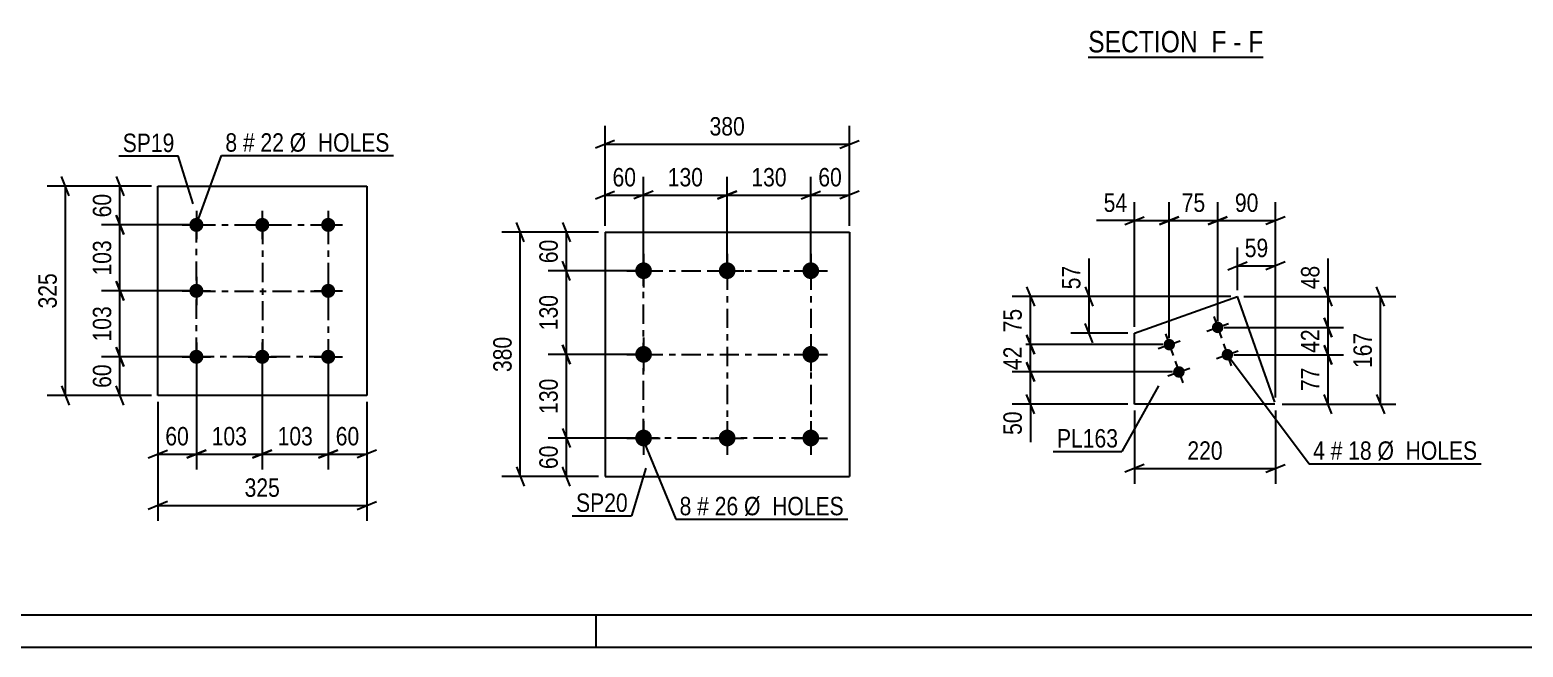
# Model space of a CAD drawing. Header units: millimetres. Extents: x 0 to 841, y 0 to 594.
# Drawn here: x 123 to 355.2, y 0 to 95.9 of the extents above; entities that cross this region are included whole.
import ezdxf

# ---------------------------------------------------------------- set-up
doc = ezdxf.new("R2010")
doc.units = ezdxf.units.MM
doc.linetypes.add('DXK_LINE_DOT3', pattern=[5.9187, 2.979, -0.9799, 0.9799, -0.9799])
doc.styles.add('Arial Narrow', font='ARIALN.TTF', dxfattribs={"height": 0.2})

# ---------------------------------------------------------------- blocks, each defined once
blk = doc.blocks.new('Unknown-122568519-1133 - 12225')
at = {"color": 5, "linetype": 'Continuous'}
for p, q in [((5, 5), (836, 5)), ((211, 0), (211, 5)), ((0, 0), (841, 0))]:
    blk.add_line(p, q, dxfattribs=at)
blk = doc.blocks.new('Unknown-122568519-17 - 3463')
at = {"color": 6, "linetype": 'Continuous'}
blk.add_line((287.54, 91.68), (314.76, 91.68), dxfattribs=at)
at = {"color": 0, "linetype": 'Continuous'}
blk.add_wipeout([(305.65, 92.43), (305.65, 95.93), (287.54, 95.93), (287.54, 92.43)], dxfattribs=at)
at = {"color": 7, "linetype": 'Continuous', "style": 'Arial Narrow'}
blk.add_text('SECTION ', height=3.34, dxfattribs=at).set_placement((287.54, 92.43))
at = {"color": 0, "linetype": 'Continuous'}
blk.add_wipeout([(309.04, 92.43), (309.04, 95.93), (306.7, 95.93), (306.7, 92.43)], dxfattribs=at)
at = {"color": 7, "linetype": 'Continuous', "style": 'Arial Narrow'}
blk.add_text('F', height=3.34, dxfattribs=at).set_placement((306.7, 92.43))
at = {"color": 0, "linetype": 'Continuous'}
blk.add_wipeout([(311.37, 92.43), (311.37, 95.93), (310.09, 95.93), (310.09, 92.43)], dxfattribs=at)
at = {"color": 7, "linetype": 'Continuous', "style": 'Arial Narrow'}
blk.add_text('-', height=3.34, dxfattribs=at).set_placement((310.09, 92.43))
at = {"color": 0, "linetype": 'Continuous'}
blk.add_wipeout([(314.76, 92.43), (314.76, 95.93), (312.42, 95.93), (312.42, 92.43)], dxfattribs=at)
at = {"color": 7, "linetype": 'Continuous', "style": 'Arial Narrow'}
blk.add_text('F', height=3.34, dxfattribs=at).set_placement((312.42, 92.43))
blk = doc.blocks.new('Bolt-122568519-7752 - 7718')
at = {"linetype": 'Continuous'}
for points in [[(218.4, 59.8, -1), (218.4, 57.2, -1)], [(231.4, 59.8, -1), (231.4, 57.2, -1)], [(244.4, 59.8, -1), (244.4, 57.2, -1)], [(218.4, 46.8, -1), (218.4, 44.2, -1)], [(244.4, 46.8, -1), (244.4, 44.2, -1)], [(218.4, 33.8, -1), (218.4, 31.2, -1)], [(231.4, 33.8, -1), (231.4, 31.2, -1)], [(244.4, 33.8, -1), (244.4, 31.2, -1)]]:
    blk.add_hatch(color=1, dxfattribs=at).paths.add_polyline_path(points)
at = {"color": 1, "linetype": 'Continuous'}
for p, q in [((218.4, 61.1), (218.4, 55.9)), ((231.4, 61.1), (231.4, 55.9)), ((244.4, 61.1), (244.4, 55.9)), ((215.8, 58.5), (221, 58.5)), ((228.8, 58.5), (234, 58.5)), ((241.8, 58.5), (247, 58.5)), ((218.4, 48.1), (218.4, 42.9)), ((244.4, 48.1), (244.4, 42.9)), ((215.8, 45.5), (221, 45.5)), ((241.8, 45.5), (247, 45.5)), ((218.4, 35.1), (218.4, 29.9)), ((231.4, 35.1), (231.4, 29.9)), ((244.4, 35.1), (244.4, 29.9)), ((215.8, 32.5), (221, 32.5)), ((228.8, 32.5), (234, 32.5)), ((241.8, 32.5), (247, 32.5))]:
    blk.add_line(p, q, dxfattribs=at)
blk = doc.blocks.new('Part-122568519-7757 - 7718')
at = {"color": 2, "linetype": 'Continuous'}
for p, q in [((212.4, 64.5), (212.4, 26.5)), ((212.4, 64.5), (250.4, 64.5)), ((250.4, 64.5), (250.4, 26.5)), ((212.4, 26.5), (250.4, 26.5))]:
    blk.add_line(p, q, dxfattribs=at)
blk = doc.blocks.new('Part-122568519-7518 - 7512')
at = {"color": 2, "linetype": 'Continuous'}
for p, q in [((142.86, 39.12), (142.86, 71.62)), ((142.86, 71.62), (175.36, 71.62)), ((175.36, 71.62), (175.36, 39.12)), ((175.36, 39.12), (142.86, 39.12))]:
    blk.add_line(p, q, dxfattribs=at)
blk = doc.blocks.new('Bolt-122568519-7551 - 7512')
at = {"linetype": 'Continuous'}
for points in [[(148.86, 66.72, -1), (148.86, 64.52, -1)], [(159.11, 66.72, -1), (159.11, 64.52, -1)], [(169.36, 66.72, -1), (169.36, 64.52, -1)], [(148.86, 56.47, -1), (148.86, 54.27, -1)], [(169.36, 56.47, -1), (169.36, 54.27, -1)], [(148.86, 46.22, -1), (148.86, 44.02, -1)], [(159.11, 46.22, -1), (159.11, 44.02, -1)], [(169.36, 46.22, -1), (169.36, 44.02, -1)]]:
    blk.add_hatch(color=1, dxfattribs=at).paths.add_polyline_path(points)
at = {"color": 1, "linetype": 'Continuous'}
for p, q in [((148.86, 67.82), (148.86, 63.42)), ((159.11, 67.82), (159.11, 63.42)), ((169.36, 67.82), (169.36, 63.42)), ((146.66, 65.62), (151.06, 65.62)), ((156.91, 65.62), (161.31, 65.62)), ((167.16, 65.62), (171.56, 65.62)), ((148.86, 57.57), (148.86, 53.17)), ((169.36, 57.57), (169.36, 53.17)), ((146.66, 55.37), (151.06, 55.37)), ((167.16, 55.37), (171.56, 55.37)), ((148.86, 47.32), (148.86, 42.92)), ((159.11, 47.32), (159.11, 42.92)), ((169.36, 47.32), (169.36, 42.92)), ((146.66, 45.12), (151.06, 45.12)), ((156.91, 45.12), (161.31, 45.12)), ((167.16, 45.12), (171.56, 45.12))]:
    blk.add_line(p, q, dxfattribs=at)
blk = doc.blocks.new('Part-122568519-1238 - 1220')
at = {"color": 2, "linetype": 'Continuous'}
for p, q in [((294.72, 48.8), (310.74, 54.49)), ((316.57, 38.08), (310.74, 54.49)), ((294.72, 37.77), (294.72, 48.8)), ((316.57, 37.77), (294.72, 37.77))]:
    blk.add_line(p, q, dxfattribs=at)
blk = doc.blocks.new('Bolt-122568519-1271 - 1220')
at = {"linetype": 'Continuous'}
for points in [[(308.52, 49.98, -1), (306.83, 49.38, -1)], [(300.98, 47.31, -1), (299.29, 46.7, -1)], [(310.03, 45.74, -1), (308.33, 45.14, -1)], [(302.49, 43.07, -1), (300.79, 42.46, -1)]]:
    blk.add_hatch(color=1, dxfattribs=at).paths.add_polyline_path(points)
at = {"color": 1, "linetype": 'Continuous'}
for p, q in [((307.07, 51.38), (308.28, 47.99)), ((305.98, 49.08), (309.37, 50.28)), ((298.44, 46.4), (301.83, 47.61)), ((299.53, 48.7), (300.74, 45.31)), ((308.58, 47.14), (309.78, 43.74)), ((301.04, 44.46), (302.24, 41.07)), ((307.48, 44.84), (310.88, 46.04)), ((299.94, 42.16), (303.34, 43.37))]:
    blk.add_line(p, q, dxfattribs=at)
blk = doc.blocks.new('Rectangle-122568519-7844 - 7718')
at = {"color": 1, "linetype": 'DXK_LINE_DOT3'}
blk.add_lwpolyline([(218.4, 58.5), (244.4, 58.5), (244.4, 32.5), (218.4, 32.5), (218.4, 58.5)], close=True, dxfattribs=at)
blk = doc.blocks.new('Rectangle-122568519-7638 - 7512')
at = {"color": 1, "linetype": 'DXK_LINE_DOT3'}
blk.add_lwpolyline([(148.86, 65.62), (169.36, 65.62), (169.36, 45.12), (148.86, 45.12), (148.86, 65.62)], close=True, dxfattribs=at)
blk = doc.blocks.new('Line-122568519-7837 - 7718')
at = {"color": 1, "linetype": 'DXK_LINE_DOT3'}
blk.add_line((231.4, 58.5), (231.4, 32.5), dxfattribs=at)
blk = doc.blocks.new('Line-122568519-7631 - 7512')
at = {"color": 1, "linetype": 'DXK_LINE_DOT3'}
blk.add_line((159.16, 65.62), (159.16, 45.12), dxfattribs=at)
blk = doc.blocks.new('Line-122568519-7830 - 7718')
at = {"color": 1, "linetype": 'DXK_LINE_DOT3'}
blk.add_line((218.4, 45.5), (244.4, 45.5), dxfattribs=at)
blk = doc.blocks.new('Line-122568519-7624 - 7512')
at = {"color": 1, "linetype": 'DXK_LINE_DOT3'}
blk.add_line((148.86, 55.32), (169.36, 55.32), dxfattribs=at)
blk = doc.blocks.new('StraightDimension-122568519-7820 - 7718')
at = {"color": 7, "linetype": 'Continuous'}
for p, q in [((212.4, 65.5), (212.4, 81.01)), ((250.4, 65.5), (250.4, 81.01)), ((213.9, 78.76), (210.9, 77.56)), ((212.4, 78.16), (250.4, 78.16)), ((248.9, 77.56), (251.9, 78.76))]:
    blk.add_line(p, q, dxfattribs=at)
at = {"color": 0}
blk.add_wipeout([(234.74, 78.91), (234.74, 83.11), (228.06, 83.11), (228.06, 78.91)], dxfattribs=at)
at = {"color": 3, "style": 'Arial Narrow'}
blk.add_text('380', height=2.863, dxfattribs=at).set_placement((228.66, 79.51))
blk = doc.blocks.new('StraightDimension-122568519-11657 - 7718')
at = {"color": 7, "linetype": 'Continuous'}
for p, q in [((218.4, 59.5), (218.4, 73.1)), ((231.4, 59.5), (231.4, 73.1)), ((219.9, 70.85), (216.9, 69.65)), ((218.4, 70.25), (231.4, 70.25)), ((229.9, 69.65), (232.9, 70.85))]:
    blk.add_line(p, q, dxfattribs=at)
at = {"color": 0}
blk.add_wipeout([(228.24, 71), (228.24, 75.2), (221.56, 75.2), (221.56, 71)], dxfattribs=at)
at = {"color": 3, "style": 'Arial Narrow'}
blk.add_text('130', height=2.863, dxfattribs=at).set_placement((222.16, 71.6))
blk = doc.blocks.new('StraightDimension-122568519-7759 - 7718')
at = {"color": 7, "linetype": 'Continuous'}
for p, q in [((205.8, 34), (207, 31)), ((217.4, 32.5), (203.55, 32.5)), ((206.4, 26.5), (206.4, 32.5)), ((207, 25), (205.8, 28)), ((211.4, 26.5), (203.55, 26.5))]:
    blk.add_line(p, q, dxfattribs=at)
at = {"color": 0}
blk.add_wipeout([(205.65, 31.92), (201.45, 31.92), (201.45, 27.07), (205.65, 27.07)], dxfattribs=at)
at = {"color": 3, "style": 'Arial Narrow'}
blk.add_text('60', height=2.863, rotation=90.0002, dxfattribs=at).set_placement((205.05, 27.67))
blk = doc.blocks.new('StraightDimension-122568519-7769 - 7718')
at = {"color": 7, "linetype": 'Continuous'}
for p, q in [((205.8, 66), (207, 63)), ((211.4, 64.5), (203.55, 64.5)), ((206.4, 58.5), (206.4, 64.5)), ((217.4, 58.5), (203.55, 58.5)), ((207, 57), (205.8, 60))]:
    blk.add_line(p, q, dxfattribs=at)
at = {"color": 0}
blk.add_wipeout([(205.65, 63.92), (201.45, 63.92), (201.45, 59.07), (205.65, 59.07)], dxfattribs=at)
at = {"color": 3, "style": 'Arial Narrow'}
blk.add_text('60', height=2.863, rotation=90.0002, dxfattribs=at).set_placement((205.05, 59.67))
blk = doc.blocks.new('StraightDimension-122568519-7784 - 7718')
at = {"color": 7, "linetype": 'Continuous'}
for p, q in [((199.83, 63), (198.63, 66)), ((211.4, 64.5), (196.38, 64.5)), ((199.23, 26.5), (199.23, 64.5)), ((198.63, 28), (199.83, 25)), ((211.4, 26.5), (196.38, 26.5))]:
    blk.add_line(p, q, dxfattribs=at)
at = {"color": 0}
blk.add_wipeout([(198.48, 48.84), (194.28, 48.84), (194.28, 42.15), (198.48, 42.15)], dxfattribs=at)
at = {"color": 3, "style": 'Arial Narrow'}
blk.add_text('380', height=2.863, rotation=90.0002, dxfattribs=at).set_placement((197.88, 42.75))
blk = doc.blocks.new('StraightDimension-122568519-7795 - 7718')
at = {"color": 7, "linetype": 'Continuous'}
for p, q in [((212.4, 65.5), (212.4, 73.1)), ((218.4, 59.5), (218.4, 73.1)), ((210.9, 69.65), (213.9, 70.85)), ((212.4, 70.25), (218.4, 70.25)), ((219.9, 70.85), (216.9, 69.65))]:
    blk.add_line(p, q, dxfattribs=at)
at = {"color": 0}
blk.add_wipeout([(217.83, 71), (217.83, 75.2), (212.97, 75.2), (212.97, 71)], dxfattribs=at)
at = {"color": 3, "style": 'Arial Narrow'}
blk.add_text('60', height=2.863, dxfattribs=at).set_placement((213.57, 71.6))
blk = doc.blocks.new('StraightDimension-122568519-7805 - 7718')
at = {"color": 7, "linetype": 'Continuous'}
for p, q in [((244.4, 59.5), (244.4, 73.1)), ((250.4, 65.5), (250.4, 73.1)), ((242.9, 69.65), (245.9, 70.85)), ((244.4, 70.25), (250.4, 70.25)), ((251.9, 70.85), (248.9, 69.65))]:
    blk.add_line(p, q, dxfattribs=at)
at = {"color": 0}
blk.add_wipeout([(249.83, 71), (249.83, 75.2), (244.97, 75.2), (244.97, 71)], dxfattribs=at)
at = {"color": 3, "style": 'Arial Narrow'}
blk.add_text('60', height=2.863, dxfattribs=at).set_placement((245.57, 71.6))
blk = doc.blocks.new('StraightDimension-122568519-11635 - 7718')
at = {"color": 7, "linetype": 'Continuous'}
for p, q in [((207, 44), (205.8, 47)), ((217.4, 45.5), (203.55, 45.5)), ((206.4, 32.5), (206.4, 45.5)), ((205.8, 34), (207, 31)), ((217.4, 32.5), (203.55, 32.5))]:
    blk.add_line(p, q, dxfattribs=at)
at = {"color": 0}
blk.add_wipeout([(205.65, 42.34), (201.45, 42.34), (201.45, 35.65), (205.65, 35.65)], dxfattribs=at)
at = {"color": 3, "style": 'Arial Narrow'}
blk.add_text('130', height=2.863, rotation=90.0002, dxfattribs=at).set_placement((205.05, 36.25))
blk = doc.blocks.new('StraightDimension-122568519-11637 - 7718')
at = {"color": 7, "linetype": 'Continuous'}
for p, q in [((217.4, 58.5), (203.55, 58.5)), ((207, 57), (205.8, 60)), ((206.4, 45.5), (206.4, 58.5)), ((205.8, 47), (207, 44)), ((217.4, 45.5), (203.55, 45.5))]:
    blk.add_line(p, q, dxfattribs=at)
at = {"color": 0}
blk.add_wipeout([(205.65, 55.34), (201.45, 55.34), (201.45, 48.65), (205.65, 48.65)], dxfattribs=at)
at = {"color": 3, "style": 'Arial Narrow'}
blk.add_text('130', height=2.863, rotation=90.0002, dxfattribs=at).set_placement((205.05, 49.25))
blk = doc.blocks.new('StraightDimension-122568519-11659 - 7718')
at = {"color": 7, "linetype": 'Continuous'}
for p, q in [((231.4, 59.5), (231.4, 73.1)), ((244.4, 59.5), (244.4, 73.1)), ((232.9, 70.85), (229.9, 69.65)), ((231.4, 70.25), (244.4, 70.25)), ((242.9, 69.65), (245.9, 70.85))]:
    blk.add_line(p, q, dxfattribs=at)
at = {"color": 0}
blk.add_wipeout([(241.24, 71), (241.24, 75.2), (234.56, 75.2), (234.56, 71)], dxfattribs=at)
at = {"color": 3, "style": 'Arial Narrow'}
blk.add_text('130', height=2.863, dxfattribs=at).set_placement((235.16, 71.6))
blk = doc.blocks.new('StraightDimension-122568519-7563 - 7512')
at = {"color": 7, "linetype": 'Continuous'}
for p, q in [((136.37, 46.62), (137.57, 43.62)), ((147.86, 45.12), (134.12, 45.12)), ((136.97, 39.12), (136.97, 45.12)), ((137.57, 37.62), (136.37, 40.62)), ((141.86, 39.12), (134.12, 39.12))]:
    blk.add_line(p, q, dxfattribs=at)
at = {"color": 0}
blk.add_wipeout([(136.22, 44.55), (132.02, 44.55), (132.02, 39.69), (136.22, 39.69)], dxfattribs=at)
at = {"color": 3, "style": 'Arial Narrow'}
blk.add_text('60', height=2.863, rotation=90.0002, dxfattribs=at).set_placement((135.62, 40.29))
blk = doc.blocks.new('StraightDimension-122568519-7578 - 7512')
at = {"color": 7, "linetype": 'Continuous'}
for p, q in [((142.86, 38.12), (142.86, 19.61)), ((175.36, 38.12), (175.36, 19.61)), ((144.36, 22.61), (141.36, 21.41)), ((142.86, 22.01), (175.36, 22.01)), ((173.86, 21.41), (176.86, 22.61))]:
    blk.add_line(p, q, dxfattribs=at)
at = {"color": 0}
blk.add_wipeout([(162.45, 22.76), (162.45, 26.96), (155.76, 26.96), (155.76, 22.76)], dxfattribs=at)
at = {"color": 3, "style": 'Arial Narrow'}
blk.add_text('325', height=2.863, dxfattribs=at).set_placement((156.36, 23.36))
blk = doc.blocks.new('StraightDimension-122568519-11501 - 7512')
at = {"color": 7, "linetype": 'Continuous'}
for p, q in [((147.86, 65.62), (134.12, 65.62)), ((136.37, 67.12), (137.57, 64.12)), ((136.97, 55.37), (136.97, 65.62)), ((137.57, 53.87), (136.37, 56.87)), ((147.86, 55.37), (134.12, 55.37))]:
    blk.add_line(p, q, dxfattribs=at)
at = {"color": 0}
blk.add_wipeout([(136.22, 63.84), (132.02, 63.84), (132.02, 57.15), (136.22, 57.15)], dxfattribs=at)
at = {"color": 3, "style": 'Arial Narrow'}
blk.add_text('103', height=2.863, rotation=90.0002, dxfattribs=at).set_placement((135.62, 57.75))
blk = doc.blocks.new('StraightDimension-122568519-7553 - 7512')
at = {"color": 7, "linetype": 'Continuous'}
for p, q in [((136.37, 73.12), (137.57, 70.12)), ((141.86, 71.62), (134.12, 71.62)), ((136.97, 65.62), (136.97, 71.62)), ((147.86, 65.62), (134.12, 65.62)), ((137.57, 64.12), (136.37, 67.12))]:
    blk.add_line(p, q, dxfattribs=at)
at = {"color": 0}
blk.add_wipeout([(136.22, 71.05), (132.02, 71.05), (132.02, 66.19), (136.22, 66.19)], dxfattribs=at)
at = {"color": 3, "style": 'Arial Narrow'}
blk.add_text('60', height=2.863, rotation=90.0002, dxfattribs=at).set_placement((135.62, 66.79))
blk = doc.blocks.new('StraightDimension-122568519-7589 - 7512')
at = {"color": 7, "linetype": 'Continuous'}
for p, q in [((169.36, 44.12), (169.36, 27.6)), ((175.36, 38.12), (175.36, 27.6)), ((167.86, 29.4), (170.86, 30.6)), ((176.86, 30.6), (173.86, 29.4)), ((169.36, 30), (175.36, 30))]:
    blk.add_line(p, q, dxfattribs=at)
at = {"color": 0}
blk.add_wipeout([(174.78, 30.75), (174.78, 34.95), (169.93, 34.95), (169.93, 30.75)], dxfattribs=at)
at = {"color": 3, "style": 'Arial Narrow'}
blk.add_text('60', height=2.863, dxfattribs=at).set_placement((170.53, 31.35))
blk = doc.blocks.new('StraightDimension-122568519-7599 - 7512')
at = {"color": 7, "linetype": 'Continuous'}
for p, q in [((148.86, 44.12), (148.86, 27.6)), ((142.86, 38.12), (142.86, 27.6)), ((141.36, 29.4), (144.36, 30.6)), ((150.36, 30.6), (147.36, 29.4)), ((142.86, 30), (148.86, 30))]:
    blk.add_line(p, q, dxfattribs=at)
at = {"color": 0}
blk.add_wipeout([(148.28, 30.75), (148.28, 34.95), (143.43, 34.95), (143.43, 30.75)], dxfattribs=at)
at = {"color": 3, "style": 'Arial Narrow'}
blk.add_text('60', height=2.863, dxfattribs=at).set_placement((144.03, 31.35))
blk = doc.blocks.new('StraightDimension-122568519-7614 - 7512')
at = {"color": 7, "linetype": 'Continuous'}
for p, q in [((129.1, 70.12), (127.9, 73.12)), ((141.86, 71.62), (125.65, 71.62)), ((128.5, 39.12), (128.5, 71.62)), ((127.9, 40.62), (129.1, 37.62)), ((141.86, 39.12), (125.65, 39.12))]:
    blk.add_line(p, q, dxfattribs=at)
at = {"color": 0}
blk.add_wipeout([(127.75, 58.71), (123.55, 58.71), (123.55, 52.03), (127.75, 52.03)], dxfattribs=at)
at = {"color": 3, "style": 'Arial Narrow'}
blk.add_text('325', height=2.863, rotation=90.0002, dxfattribs=at).set_placement((127.15, 52.63))
blk = doc.blocks.new('StraightDimension-122568519-11499 - 7512')
at = {"color": 7, "linetype": 'Continuous'}
for p, q in [((136.37, 56.87), (137.57, 53.87)), ((147.86, 55.37), (134.12, 55.37)), ((136.97, 45.12), (136.97, 55.37)), ((137.57, 43.62), (136.37, 46.62)), ((147.86, 45.12), (134.12, 45.12))]:
    blk.add_line(p, q, dxfattribs=at)
at = {"color": 0}
blk.add_wipeout([(136.22, 53.59), (132.02, 53.59), (132.02, 46.9), (136.22, 46.9)], dxfattribs=at)
at = {"color": 3, "style": 'Arial Narrow'}
blk.add_text('103', height=2.863, rotation=90.0002, dxfattribs=at).set_placement((135.62, 47.5))
blk = doc.blocks.new('StraightDimension-122568519-11521 - 7512')
at = {"color": 7, "linetype": 'Continuous'}
for p, q in [((148.86, 44.12), (148.86, 27.6)), ((159.11, 44.12), (159.11, 27.6)), ((147.36, 29.4), (150.36, 30.6)), ((160.61, 30.6), (157.61, 29.4)), ((148.86, 30), (159.11, 30))]:
    blk.add_line(p, q, dxfattribs=at)
at = {"color": 0}
blk.add_wipeout([(157.32, 30.75), (157.32, 34.95), (150.64, 34.95), (150.64, 30.75)], dxfattribs=at)
at = {"color": 3, "style": 'Arial Narrow'}
blk.add_text('103', height=2.863, dxfattribs=at).set_placement((151.24, 31.35))
blk = doc.blocks.new('StraightDimension-122568519-11523 - 7512')
at = {"color": 7, "linetype": 'Continuous'}
for p, q in [((159.11, 44.12), (159.11, 27.6)), ((169.36, 44.12), (169.36, 27.6)), ((157.61, 29.4), (160.61, 30.6)), ((170.86, 30.6), (167.86, 29.4)), ((159.11, 30), (169.36, 30))]:
    blk.add_line(p, q, dxfattribs=at)
at = {"color": 0}
blk.add_wipeout([(167.57, 30.75), (167.57, 34.95), (160.89, 34.95), (160.89, 30.75)], dxfattribs=at)
at = {"color": 3, "style": 'Arial Narrow'}
blk.add_text('103', height=2.863, dxfattribs=at).set_placement((161.49, 31.35))
blk = doc.blocks.new('StraightDimension-122568519-1290 - 1220')
at = {"color": 7, "linetype": 'Continuous'}
for p, q in [((294.72, 36.77), (294.72, 25.37)), ((316.68, 36.77), (316.68, 25.37)), ((296.22, 28.37), (293.22, 27.17)), ((315.18, 27.17), (318.18, 28.37)), ((294.72, 27.77), (316.68, 27.77))]:
    blk.add_line(p, q, dxfattribs=at)
at = {"color": 0}
blk.add_wipeout([(309.04, 28.52), (309.04, 32.72), (302.36, 32.72), (302.36, 28.52)], dxfattribs=at)
at = {"color": 3, "style": 'Arial Narrow'}
blk.add_text('220', height=2.863, dxfattribs=at).set_placement((302.96, 29.12))
blk = doc.blocks.new('StraightDimension-122568519-1304 - 1220')
at = {"color": 7, "linetype": 'Continuous'}
for p, q in [((333.59, 52.99), (332.39, 55.99)), ((311.74, 54.49), (335.39, 54.49)), ((332.99, 37.77), (332.99, 54.49)), ((317.68, 37.77), (335.39, 37.77)), ((332.39, 39.27), (333.59, 36.27))]:
    blk.add_line(p, q, dxfattribs=at)
at = {"color": 0}
blk.add_wipeout([(332.24, 49.47), (328.04, 49.47), (328.04, 42.78), (332.24, 42.78)], dxfattribs=at)
at = {"color": 3, "style": 'Arial Narrow'}
blk.add_text('167', height=2.863, rotation=90.0002, dxfattribs=at).set_placement((331.64, 43.38))
blk = doc.blocks.new('StraightDimension-122568519-1274 - 1220')
at = {"color": 7, "linetype": 'Continuous'}
for p, q in [((310.74, 55.49), (310.74, 62.11)), ((316.68, 38.77), (316.68, 62.11)), ((309.24, 58.66), (312.24, 59.86)), ((310.74, 59.26), (316.68, 59.26)), ((318.18, 59.86), (315.18, 58.66))]:
    blk.add_line(p, q, dxfattribs=at)
at = {"color": 0}
blk.add_wipeout([(316.14, 60.01), (316.14, 64.21), (311.28, 64.21), (311.28, 60.01)], dxfattribs=at)
at = {"color": 3, "style": 'Arial Narrow'}
blk.add_text('59', height=2.863, dxfattribs=at).set_placement((311.88, 60.61))
blk = doc.blocks.new('StraightDimension-122568519-1295 - 1220')
at = {"color": 7, "linetype": 'Continuous'}
for p, q in [((287.08, 55.99), (288.28, 52.99)), ((309.74, 54.49), (284.83, 54.49)), ((287.68, 48.8), (287.68, 54.49)), ((293.72, 48.8), (284.83, 48.8)), ((288.28, 47.3), (287.08, 50.3))]:
    blk.add_line(p, q, dxfattribs=at)
at = {"color": 0}
blk.add_wipeout([(286.93, 59.87), (282.73, 59.87), (282.73, 55.01), (286.93, 55.01)], dxfattribs=at)
at = {"color": 7, "linetype": 'Continuous'}
blk.add_line((287.68, 54.49), (287.68, 60.39), dxfattribs=at)
blk.add_line((287.68, 54.49), (287.68, 60.39), dxfattribs=at)
at = {"color": 3, "style": 'Arial Narrow'}
blk.add_text('57', height=2.863, rotation=90.0002, dxfattribs=at).set_placement((286.33, 55.61))
blk = doc.blocks.new('StraightDimension-122568519-1311 - 1220')
at = {"color": 7, "linetype": 'Continuous'}
for p, q in [((307.67, 50.68), (307.67, 69.14)), ((316.68, 38.77), (316.68, 69.14)), ((306.17, 65.69), (309.17, 66.89)), ((307.67, 66.29), (316.68, 66.29)), ((318.18, 66.89), (315.18, 65.69))]:
    blk.add_line(p, q, dxfattribs=at)
at = {"color": 0}
blk.add_wipeout([(314.6, 67.04), (314.6, 71.24), (309.75, 71.24), (309.75, 67.04)], dxfattribs=at)
at = {"color": 3, "style": 'Arial Narrow'}
blk.add_text('90', height=2.863, dxfattribs=at).set_placement((310.35, 67.64))
blk = doc.blocks.new('StraightDimension-122568519-1325 - 1220')
at = {"color": 7, "linetype": 'Continuous'}
for p, q in [((300.13, 48.01), (300.13, 69.14)), ((307.67, 50.68), (307.67, 69.14)), ((298.63, 65.69), (301.63, 66.89)), ((300.13, 66.29), (307.67, 66.29)), ((309.17, 66.89), (306.17, 65.69))]:
    blk.add_line(p, q, dxfattribs=at)
at = {"color": 0}
blk.add_wipeout([(306.33, 67.04), (306.33, 71.24), (301.48, 71.24), (301.48, 67.04)], dxfattribs=at)
at = {"color": 3, "style": 'Arial Narrow'}
blk.add_text('75', height=2.863, dxfattribs=at).set_placement((302.08, 67.64))
blk = doc.blocks.new('StraightDimension-122568519-1336 - 1220')
at = {"color": 7, "linetype": 'Continuous'}
for p, q in [((294.72, 49.8), (294.72, 69.14)), ((300.13, 48.01), (300.13, 69.14)), ((293.22, 65.69), (296.22, 66.89)), ((294.72, 66.29), (300.13, 66.29)), ((301.63, 66.89), (298.63, 65.69))]:
    blk.add_line(p, q, dxfattribs=at)
at = {"color": 0}
blk.add_wipeout([(294.2, 67.04), (294.2, 71.24), (289.34, 71.24), (289.34, 67.04)], dxfattribs=at)
at = {"color": 7, "linetype": 'Continuous'}
blk.add_line((294.72, 66.29), (288.82, 66.29), dxfattribs=at)
blk.add_line((294.72, 66.29), (288.82, 66.29), dxfattribs=at)
at = {"color": 3, "style": 'Arial Narrow'}
blk.add_text('54', height=2.863, dxfattribs=at).set_placement((289.94, 67.64))
blk = doc.blocks.new('StraightDimension-122568519-1347 - 1220')
at = {"color": 7, "linetype": 'Continuous'}
for p, q in [((277.96, 55.99), (279.16, 52.99)), ((309.74, 54.49), (275.71, 54.49)), ((278.56, 47.01), (278.56, 54.49)), ((299.13, 47.01), (275.71, 47.01)), ((279.16, 45.51), (277.96, 48.51))]:
    blk.add_line(p, q, dxfattribs=at)
at = {"color": 0}
blk.add_wipeout([(277.81, 53.17), (273.61, 53.17), (273.61, 48.32), (277.81, 48.32)], dxfattribs=at)
at = {"color": 3, "style": 'Arial Narrow'}
blk.add_text('75', height=2.863, rotation=90.0002, dxfattribs=at).set_placement((277.21, 48.92))
blk = doc.blocks.new('StraightDimension-122568519-1355 - 1220')
at = {"color": 7, "linetype": 'Continuous'}
for p, q in [((299.13, 47.01), (275.71, 47.01)), ((277.96, 48.51), (279.16, 45.51)), ((278.56, 42.76), (278.56, 47.01)), ((279.16, 41.26), (277.96, 44.26)), ((300.64, 42.76), (275.71, 42.76))]:
    blk.add_line(p, q, dxfattribs=at)
at = {"color": 0}
blk.add_wipeout([(277.81, 47.31), (273.61, 47.31), (273.61, 42.46), (277.81, 42.46)], dxfattribs=at)
at = {"color": 3, "style": 'Arial Narrow'}
blk.add_text('42', height=2.863, rotation=90.0002, dxfattribs=at).set_placement((277.21, 43.06))
blk = doc.blocks.new('StraightDimension-122568519-1364 - 1220')
at = {"color": 7, "linetype": 'Continuous'}
for p, q in [((277.96, 44.26), (279.16, 41.26)), ((300.64, 42.76), (275.71, 42.76)), ((278.56, 37.77), (278.56, 42.76)), ((293.72, 37.77), (275.71, 37.77)), ((279.16, 36.27), (277.96, 39.27))]:
    blk.add_line(p, q, dxfattribs=at)
at = {"color": 0}
blk.add_wipeout([(277.81, 37.24), (273.61, 37.24), (273.61, 32.38), (277.81, 32.38)], dxfattribs=at)
at = {"color": 7, "linetype": 'Continuous'}
blk.add_line((278.56, 37.77), (278.56, 31.86), dxfattribs=at)
blk.add_line((278.56, 37.77), (278.56, 31.86), dxfattribs=at)
at = {"color": 3, "style": 'Arial Narrow'}
blk.add_text('50', height=2.863, rotation=90.0002, dxfattribs=at).set_placement((277.21, 32.98))
blk = doc.blocks.new('StraightDimension-122568519-1371 - 1220')
at = {"color": 7, "linetype": 'Continuous'}
for p, q in [((324.24, 51.18), (325.44, 48.18)), ((308.67, 49.68), (327.24, 49.68)), ((324.84, 45.44), (324.84, 49.68)), ((325.44, 43.94), (324.24, 46.94)), ((310.18, 45.44), (327.24, 45.44))]:
    blk.add_line(p, q, dxfattribs=at)
at = {"color": 0}
blk.add_wipeout([(324.09, 49.99), (319.89, 49.99), (319.89, 45.13), (324.09, 45.13)], dxfattribs=at)
at = {"color": 3, "style": 'Arial Narrow'}
blk.add_text('42', height=2.863, rotation=90.0002, dxfattribs=at).set_placement((323.49, 45.73))
blk = doc.blocks.new('StraightDimension-122568519-1379 - 1220')
at = {"color": 7, "linetype": 'Continuous'}
for p, q in [((324.24, 55.99), (325.44, 52.99)), ((311.74, 54.49), (327.24, 54.49)), ((324.84, 49.68), (324.84, 54.49)), ((325.44, 48.18), (324.24, 51.18)), ((308.67, 49.68), (327.24, 49.68))]:
    blk.add_line(p, q, dxfattribs=at)
at = {"color": 0}
blk.add_wipeout([(324.09, 59.87), (319.89, 59.87), (319.89, 55.01), (324.09, 55.01)], dxfattribs=at)
at = {"color": 7, "linetype": 'Continuous'}
blk.add_line((324.84, 54.49), (324.84, 60.39), dxfattribs=at)
blk.add_line((324.84, 54.49), (324.84, 60.39), dxfattribs=at)
at = {"color": 3, "style": 'Arial Narrow'}
blk.add_text('48', height=2.863, rotation=90.0002, dxfattribs=at).set_placement((323.49, 55.61))
blk = doc.blocks.new('StraightDimension-122568519-1387 - 1220')
at = {"color": 7, "linetype": 'Continuous'}
for p, q in [((324.24, 46.94), (325.44, 43.94)), ((310.18, 45.44), (327.24, 45.44)), ((324.84, 37.77), (324.84, 45.44)), ((317.68, 37.77), (327.24, 37.77)), ((325.44, 36.27), (324.24, 39.27))]:
    blk.add_line(p, q, dxfattribs=at)
at = {"color": 0}
blk.add_wipeout([(324.09, 44.03), (319.89, 44.03), (319.89, 39.18), (324.09, 39.18)], dxfattribs=at)
at = {"color": 3, "style": 'Arial Narrow'}
blk.add_text('77', height=2.863, rotation=90.0002, dxfattribs=at).set_placement((323.49, 39.78))
blk = doc.blocks.new('Mark-122568519-7748 - 7718')
at = {"color": 0}
blk.add_wipeout([(225.83, 20.49), (225.83, 23.49), (224, 23.49), (224, 20.49)], dxfattribs=at)
blk.add_wipeout([(225.83, 20.49), (225.83, 23.49), (224, 23.49), (224, 20.49)], dxfattribs=at)
at = {"color": 7, "linetype": 'Continuous'}
blk.add_line((218.17, 32.6), (223.4, 19.89), dxfattribs=at)
at = {"color": 0}
blk.add_wipeout([(228.56, 20.49), (228.56, 23.49), (226.73, 23.49), (226.73, 20.49)], dxfattribs=at)
blk.add_wipeout([(228.56, 20.49), (228.56, 23.49), (226.73, 23.49), (226.73, 20.49)], dxfattribs=at)
at = {"color": 3, "style": 'Arial Narrow'}
blk.add_text('8', height=2.86, dxfattribs=at).set_placement((224, 20.49))
at = {"color": 0}
blk.add_wipeout([(233.12, 20.49), (233.12, 23.49), (229.46, 23.49), (229.46, 20.49)], dxfattribs=at)
blk.add_wipeout([(233.12, 20.49), (233.12, 23.49), (229.46, 23.49), (229.46, 20.49)], dxfattribs=at)
at = {"color": 3, "style": 'Arial Narrow'}
blk.add_text('#', height=2.86, dxfattribs=at).set_placement((226.73, 20.49))
at = {"color": 0}
blk.add_wipeout([(249.54, 20.49), (249.54, 23.49), (234.02, 23.49), (234.02, 20.49)], dxfattribs=at)
blk.add_wipeout([(249.54, 20.49), (249.54, 23.49), (234.02, 23.49), (234.02, 20.49)], dxfattribs=at)
at = {"color": 7, "linetype": 'Continuous'}
blk.add_line((223.4, 19.89), (250.14, 19.89), dxfattribs=at)
at = {"color": 3, "style": 'Arial Narrow'}
for s, p in [('26', (229.46, 20.49)), ('Ø  HOLES', (234.02, 20.49))]:
    blk.add_text(s, height=2.863, dxfattribs=at).set_placement(p)
blk = doc.blocks.new('Mark-122568519-7753 - 7718')
at = {"color": 0}
blk.add_wipeout([(215.94, 21.02), (215.94, 24.02), (207.9, 24.02), (207.9, 21.02)], dxfattribs=at)
blk.add_wipeout([(215.94, 21.02), (215.94, 24.02), (207.9, 24.02), (207.9, 21.02)], dxfattribs=at)
at = {"color": 30, "linetype": 'Continuous'}
for p in [(218.77, 27.82), (207.3, 20.42)]:
    blk.add_line(p, (216.54, 20.42), dxfattribs=at)
at = {"color": 3, "style": 'Arial Narrow'}
blk.add_text('SP20', height=2.863, dxfattribs=at).set_placement((207.9, 21.02))
blk = doc.blocks.new('Mark-122568519-7547 - 7512')
at = {"color": 0}
blk.add_wipeout([(155.2, 77), (155.2, 80), (153.37, 80), (153.37, 77)], dxfattribs=at)
blk.add_wipeout([(155.2, 77), (155.2, 80), (153.37, 80), (153.37, 77)], dxfattribs=at)
at = {"color": 7, "linetype": 'Continuous'}
blk.add_line((148.76, 65.43), (152.77, 76.4), dxfattribs=at)
at = {"color": 0}
blk.add_wipeout([(157.92, 77), (157.92, 80), (156.1, 80), (156.1, 77)], dxfattribs=at)
blk.add_wipeout([(157.92, 77), (157.92, 80), (156.1, 80), (156.1, 77)], dxfattribs=at)
at = {"color": 3, "style": 'Arial Narrow'}
blk.add_text('8', height=2.86, dxfattribs=at).set_placement((153.37, 77))
at = {"color": 0}
blk.add_wipeout([(162.48, 77), (162.48, 80), (158.82, 80), (158.82, 77)], dxfattribs=at)
blk.add_wipeout([(162.48, 77), (162.48, 80), (158.82, 80), (158.82, 77)], dxfattribs=at)
at = {"color": 3, "style": 'Arial Narrow'}
blk.add_text('#', height=2.86, dxfattribs=at).set_placement((156.1, 77))
at = {"color": 0}
blk.add_wipeout([(178.91, 77), (178.91, 80), (163.38, 80), (163.38, 77)], dxfattribs=at)
blk.add_wipeout([(178.91, 77), (178.91, 80), (163.38, 80), (163.38, 77)], dxfattribs=at)
at = {"color": 7, "linetype": 'Continuous'}
blk.add_line((152.77, 76.4), (179.51, 76.4), dxfattribs=at)
at = {"color": 3, "style": 'Arial Narrow'}
for s, p in [('22', (158.82, 77)), ('Ø  HOLES', (163.38, 77))]:
    blk.add_text(s, height=2.863, dxfattribs=at).set_placement(p)
blk = doc.blocks.new('Mark-122568519-7514 - 7512')
at = {"color": 0}
blk.add_wipeout([(145.45, 76.94), (145.45, 79.94), (137.41, 79.94), (137.41, 76.94)], dxfattribs=at)
blk.add_wipeout([(145.45, 76.94), (145.45, 79.94), (137.41, 79.94), (137.41, 76.94)], dxfattribs=at)
at = {"color": 30, "linetype": 'Continuous'}
for p in [(136.81, 76.34), (148.35, 68.91)]:
    blk.add_line(p, (146.05, 76.34), dxfattribs=at)
at = {"color": 3, "style": 'Arial Narrow'}
blk.add_text('SP19', height=2.863, dxfattribs=at).set_placement((137.41, 76.94))
blk = doc.blocks.new('Mark-122568519-1233 - 1220')
at = {"color": 0}
blk.add_wipeout([(292.18, 31.02), (292.18, 34.02), (282.68, 34.02), (282.68, 31.02)], dxfattribs=at)
blk.add_wipeout([(292.18, 31.02), (292.18, 34.02), (282.68, 34.02), (282.68, 31.02)], dxfattribs=at)
at = {"color": 30, "linetype": 'Continuous'}
for p in [(298.45, 40.62), (282.08, 30.42)]:
    blk.add_line(p, (292.78, 30.42), dxfattribs=at)
at = {"color": 3, "style": 'Arial Narrow'}
blk.add_text('PL163', height=2.863, dxfattribs=at).set_placement((282.68, 31.02))
blk = doc.blocks.new('Mark-122568519-1267 - 1220')
at = {"color": 0}
blk.add_wipeout([(324.34, 29.11), (324.34, 32.11), (322.51, 32.11), (322.51, 29.11)], dxfattribs=at)
blk.add_wipeout([(324.34, 29.11), (324.34, 32.11), (322.51, 32.11), (322.51, 29.11)], dxfattribs=at)
at = {"color": 7, "linetype": 'Continuous'}
blk.add_line((309.18, 45.44), (321.91, 28.51), dxfattribs=at)
at = {"color": 0}
blk.add_wipeout([(327.06, 29.11), (327.06, 32.11), (325.24, 32.11), (325.24, 29.11)], dxfattribs=at)
blk.add_wipeout([(327.06, 29.11), (327.06, 32.11), (325.24, 32.11), (325.24, 29.11)], dxfattribs=at)
at = {"color": 3, "style": 'Arial Narrow'}
blk.add_text('4', height=2.86, dxfattribs=at).set_placement((322.51, 29.11))
at = {"color": 0}
blk.add_wipeout([(331.62, 29.11), (331.62, 32.11), (327.96, 32.11), (327.96, 29.11)], dxfattribs=at)
blk.add_wipeout([(331.62, 29.11), (331.62, 32.11), (327.96, 32.11), (327.96, 29.11)], dxfattribs=at)
at = {"color": 3, "style": 'Arial Narrow'}
blk.add_text('#', height=2.86, dxfattribs=at).set_placement((325.24, 29.11))
at = {"color": 0}
blk.add_wipeout([(348.05, 29.11), (348.05, 32.11), (332.52, 32.11), (332.52, 29.11)], dxfattribs=at)
blk.add_wipeout([(348.05, 29.11), (348.05, 32.11), (332.52, 32.11), (332.52, 29.11)], dxfattribs=at)
at = {"color": 7, "linetype": 'Continuous'}
blk.add_line((321.91, 28.51), (348.65, 28.51), dxfattribs=at)
at = {"color": 3, "style": 'Arial Narrow'}
for s, p in [('18', (327.96, 29.11)), ('Ø  HOLES', (332.52, 29.11))]:
    blk.add_text(s, height=2.863, dxfattribs=at).set_placement(p)

msp = doc.modelspace()

# ---------------------------------------------------------------- block references
for name in ['Unknown-122568519-1133 - 12225', 'Part-122568519-7518 - 7512', 'Bolt-122568519-7551 - 7512', 'Rectangle-122568519-7638 - 7512', 'Line-122568519-7631 - 7512', 'Part-122568519-7757 - 7718', 'Bolt-122568519-7752 - 7718', 'Rectangle-122568519-7844 - 7718', 'Line-122568519-7837 - 7718', 'Line-122568519-7624 - 7512', 'Part-122568519-1238 - 1220', 'Bolt-122568519-1271 - 1220', 'Line-122568519-7830 - 7718']:
    msp.add_blockref(name, (0, 0))

# ---------------------------------------------------------------- next in the draw order: block references
for name in ['Unknown-122568519-17 - 3463', 'StraightDimension-122568519-7820 - 7718', 'StraightDimension-122568519-11501 - 7512', 'StraightDimension-122568519-7563 - 7512', 'StraightDimension-122568519-1290 - 1220', 'StraightDimension-122568519-7759 - 7718']:
    msp.add_blockref(name, (0, 0))

# ---------------------------------------------------------------- next in the draw order: block references
for name in ['StraightDimension-122568519-11657 - 7718', 'StraightDimension-122568519-7805 - 7718', 'StraightDimension-122568519-7553 - 7512', 'StraightDimension-122568519-1304 - 1220', 'StraightDimension-122568519-7578 - 7512']:
    msp.add_blockref(name, (0, 0))

# ---------------------------------------------------------------- next in the draw order: block references
for name in ['Mark-122568519-7547 - 7512', 'StraightDimension-122568519-11659 - 7718', 'StraightDimension-122568519-7769 - 7718', 'StraightDimension-122568519-1274 - 1220', 'StraightDimension-122568519-7599 - 7512', 'StraightDimension-122568519-7589 - 7512']:
    msp.add_blockref(name, (0, 0))

# ---------------------------------------------------------------- next in the draw order: block references
for name in ['StraightDimension-122568519-7614 - 7512', 'StraightDimension-122568519-7784 - 7718', 'StraightDimension-122568519-1295 - 1220']:
    msp.add_blockref(name, (0, 0))

# ---------------------------------------------------------------- next in the draw order: block references
for name in ['Mark-122568519-7514 - 7512', 'StraightDimension-122568519-7795 - 7718', 'StraightDimension-122568519-1311 - 1220', 'StraightDimension-122568519-11499 - 7512', 'StraightDimension-122568519-11635 - 7718']:
    msp.add_blockref(name, (0, 0))

# ---------------------------------------------------------------- next in the draw order: block references
for name in ['StraightDimension-122568519-1325 - 1220', 'StraightDimension-122568519-11637 - 7718', 'StraightDimension-122568519-11521 - 7512', 'Mark-122568519-7748 - 7718']:
    msp.add_blockref(name, (0, 0))

# ---------------------------------------------------------------- next in the draw order: block references
for name in ['StraightDimension-122568519-1336 - 1220', 'StraightDimension-122568519-11523 - 7512', 'Mark-122568519-7753 - 7718']:
    msp.add_blockref(name, (0, 0))

# ---------------------------------------------------------------- next in the draw order: block references
msp.add_blockref('StraightDimension-122568519-1347 - 1220', (0, 0))

# ---------------------------------------------------------------- next in the draw order: block references
for name in ['StraightDimension-122568519-1371 - 1220', 'StraightDimension-122568519-1355 - 1220']:
    msp.add_blockref(name, (0, 0))

# ---------------------------------------------------------------- next in the draw order: block references
for name in ['StraightDimension-122568519-1379 - 1220', 'StraightDimension-122568519-1387 - 1220', 'StraightDimension-122568519-1364 - 1220']:
    msp.add_blockref(name, (0, 0))

# ---------------------------------------------------------------- next in the draw order: block references
for name in ['Mark-122568519-1267 - 1220', 'Mark-122568519-1233 - 1220']:
    msp.add_blockref(name, (0, 0))

doc.saveas('drawing.dxf')
